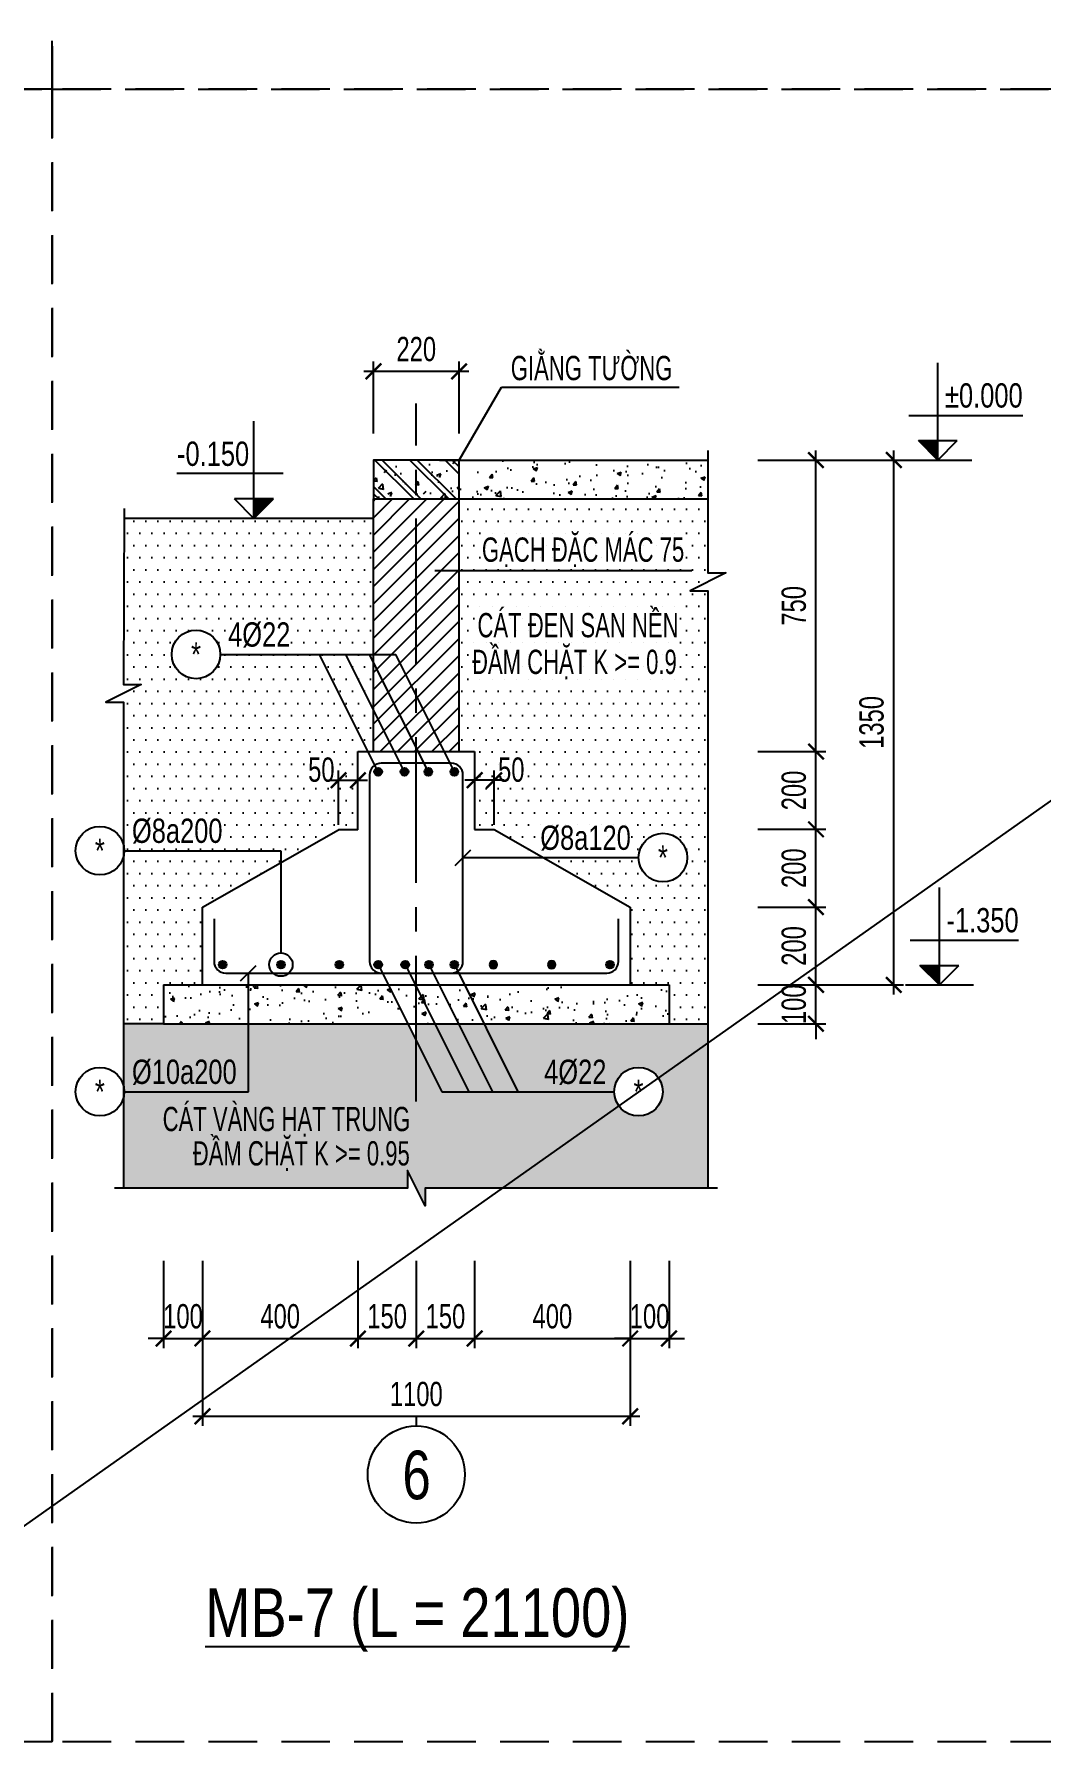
# Model space of a CAD drawing. Header units: millimetres. Extents: x 0 to 2110312, y -101172 to 3.
# Drawn here: x 1992976 to 1995565, y -35726 to -31333 of the extents above; entities that cross this region are included whole.
import ezdxf
from ezdxf.enums import TextEntityAlignment as Align

# ---------------------------------------------------------------- set-up
doc = ezdxf.new("R2010")
doc.units = ezdxf.units.MM
doc.header["$LTSCALE"] = 1000
doc.header["$MEASUREMENT"] = 0
doc.header["$PDMODE"] = 3
doc.linetypes.add('CENTER2', pattern=[1.125, 0.75, -0.125, 0.125, -0.125])
doc.linetypes.add('HIDDEN', pattern=[0.375, 0.25, -0.125])
doc.layers.get('0').update_dxf_attribs({"linetype": 'CONTINUOUS'})
doc.layers.get('Defpoints').update_dxf_attribs({"linetype": 'CONTINUOUS'})
for name, color, linetype in [('CDC.01.AXIS', 160, 'CENTER2'), ('CDC.02.DIM', 1, 'CONTINUOUS'), ('CDC.03.BORDER', 3, 'CONTINUOUS'), ('CDC.04.HIDDEN', 8, 'HIDDEN'), ('CDC.05.STEEL', 4, 'CONTINUOUS'), ('CDC.06.TEXT', 2, 'CONTINUOUS'), ('CDC.10.HATCH', 163, 'CONTINUOUS'), ('CDC.11.NOTE', 1, 'CONTINUOUS'), ('CDC.14.STEELNUM', 9, 'CONTINUOUS'), ('KCS_CHI', 1, 'CONTINUOUS'), ('KCS_STEEL', 4, 'CONTINUOUS')]:
    doc.layers.add(name, color=color, linetype=linetype)
doc.layers.add('KCS_Plotter', color=11, linetype='CONTINUOUS', plot=False)
doc.styles.add('KCS_BIGTEXT', font='arial.ttf', dxfattribs={"width": 0.75, "height": 125})
doc.styles.add('KCS_SMTEXT', font='arial.ttf', dxfattribs={"width": 0.7})
doc.dimstyles.new('KCS_DIM25', dxfattribs={"dimtxt": 62.5, "dimasz": 40, "dimexe": 25, "dimexo": 0, "dimgap": 25, "dimtad": 1, "dimdec": 0, "dimzin": 13, "dimdsep": 46, "dimtxsty": 'KCS_SMTEXT', "dimblk": 'ARCHTICK', "dimcen": 0, "dimdle": 25, "dimclrd": 1, "dimclre": 1, "dimclrt": 2, "dimadec": 0, "dimazin": 0, "dimtfac": 1, "dimtdec": 0, "dimtix": 1, "dimtmove": 2, "dimatfit": 3, "dimfxl": 1, "dimtolj": 1, "dimtzin": 13, "dimarcsym": 0})

# ---------------------------------------------------------------- blocks, each defined once
blk = doc.blocks.new('_ARCHTICK')
at = {"color": 0, "linetype": 'ByBlock', "const_width": 0.15}
blk.add_lwpolyline([(-0.5, -0.5), (0.5, 0.5)], dxfattribs=at)
blk = doc.blocks.new('*D174')
at = {"layer": 'CDC.02.DIM', "color": 1, "lineweight": -2, "transparency": 16777216}
for p, q in [((1993308.4, -34488.5), (1993308.4, -34713.5)), ((1993408.4, -34488.5), (1993408.4, -34713.5)), ((1993308.4, -34688.5), (1993268.4, -34688.5)), ((1993308.4, -34688.5), (1993408.4, -34688.5)), ((1993408.4, -34688.5), (1993448.4, -34688.5))]:
    blk.add_line(p, q, dxfattribs=at)
at = {"layer": 'Defpoints', "color": 0, "transparency": 16777216}
for p in [(1993308.4, -34488.5), (1993408.4, -34488.5), (1993408.4, -34688.5)]:
    blk.add_point(p, dxfattribs=at)
at = {"layer": 'CDC.02.DIM', "color": 1, "lineweight": -2, "transparency": 16777216, "xscale": 40, "yscale": 40, "zscale": 40}
blk.add_blockref('_ARCHTICK', (1993308.4, -34688.5), dxfattribs=at)
at = {"layer": 'CDC.02.DIM', "color": 1, "lineweight": -2, "transparency": 16777216, "xscale": 40, "yscale": 40, "zscale": 40, "rotation": 180}
blk.add_blockref('_ARCHTICK', (1993408.4, -34688.5), dxfattribs=at)
at = {"layer": 'CDC.02.DIM', "color": 2, "transparency": 16777216, "insert": (1993358.4, -34631.6), "char_height": 62.5, "attachment_point": 5, "style": 'KCS_SMTEXT'}
blk.add_mtext('\\A1;100', dxfattribs=at)
blk = doc.blocks.new('*D175')
at = {"layer": 'CDC.02.DIM', "color": 1, "lineweight": -2, "transparency": 16777216}
for p, q in [((1993408.4, -34488.5), (1993408.4, -34713.5)), ((1993808.3, -34488.5), (1993808.3, -34713.5)), ((1993383.4, -34688.5), (1993833.3, -34688.5))]:
    blk.add_line(p, q, dxfattribs=at)
at = {"layer": 'Defpoints', "color": 0, "transparency": 16777216}
for p in [(1993408.4, -34488.5), (1993808.3, -34488.5), (1993808.3, -34688.5)]:
    blk.add_point(p, dxfattribs=at)
at = {"layer": 'CDC.02.DIM', "color": 1, "lineweight": -2, "transparency": 16777216, "xscale": 40, "yscale": 40, "zscale": 40, "rotation": 180}
blk.add_blockref('_ARCHTICK', (1993408.4, -34688.5), dxfattribs=at)
at = {"layer": 'CDC.02.DIM', "color": 1, "lineweight": -2, "transparency": 16777216, "xscale": 40, "yscale": 40, "zscale": 40}
blk.add_blockref('_ARCHTICK', (1993808.3, -34688.5), dxfattribs=at)
at = {"layer": 'CDC.02.DIM', "color": 2, "transparency": 16777216, "insert": (1993608.4, -34631.6), "char_height": 62.5, "attachment_point": 5, "style": 'KCS_SMTEXT'}
blk.add_mtext('\\A1;400', dxfattribs=at)
blk = doc.blocks.new('*D176')
at = {"layer": 'CDC.02.DIM', "color": 1, "lineweight": -2, "transparency": 16777216}
for p, q in [((1993958.4, -34488.5), (1993958.4, -34713.5)), ((1994108.5, -34488.5), (1994108.5, -34713.5)), ((1993933.4, -34688.5), (1994133.5, -34688.5))]:
    blk.add_line(p, q, dxfattribs=at)
at = {"layer": 'Defpoints', "color": 0, "transparency": 16777216}
for p in [(1993958.4, -34488.5), (1994108.5, -34488.5), (1994108.5, -34688.5)]:
    blk.add_point(p, dxfattribs=at)
at = {"layer": 'CDC.02.DIM', "color": 1, "lineweight": -2, "transparency": 16777216, "xscale": 40, "yscale": 40, "zscale": 40, "rotation": 180}
blk.add_blockref('_ARCHTICK', (1993958.4, -34688.5), dxfattribs=at)
at = {"layer": 'CDC.02.DIM', "color": 1, "lineweight": -2, "transparency": 16777216, "xscale": 40, "yscale": 40, "zscale": 40}
blk.add_blockref('_ARCHTICK', (1994108.5, -34688.5), dxfattribs=at)
at = {"layer": 'CDC.02.DIM', "color": 2, "transparency": 16777216, "insert": (1994033.5, -34631.6), "char_height": 62.5, "attachment_point": 5, "style": 'KCS_SMTEXT'}
blk.add_mtext('\\A1;150', dxfattribs=at)
blk = doc.blocks.new('*D177')
at = {"layer": 'CDC.02.DIM', "color": 1, "lineweight": -2, "transparency": 16777216}
for p, q in [((1994108.5, -34488.5), (1994108.5, -34713.5)), ((1994508.4, -34488.5), (1994508.4, -34713.5)), ((1994083.5, -34688.5), (1994533.4, -34688.5))]:
    blk.add_line(p, q, dxfattribs=at)
at = {"layer": 'Defpoints', "color": 0, "transparency": 16777216}
for p in [(1994108.5, -34488.5), (1994508.4, -34488.5), (1994508.4, -34688.5)]:
    blk.add_point(p, dxfattribs=at)
at = {"layer": 'CDC.02.DIM', "color": 1, "lineweight": -2, "transparency": 16777216, "xscale": 40, "yscale": 40, "zscale": 40, "rotation": 180}
blk.add_blockref('_ARCHTICK', (1994108.5, -34688.5), dxfattribs=at)
at = {"layer": 'CDC.02.DIM', "color": 1, "lineweight": -2, "transparency": 16777216, "xscale": 40, "yscale": 40, "zscale": 40}
blk.add_blockref('_ARCHTICK', (1994508.4, -34688.5), dxfattribs=at)
at = {"layer": 'CDC.02.DIM', "color": 2, "transparency": 16777216, "insert": (1994308.5, -34631.6), "char_height": 62.5, "attachment_point": 5, "style": 'KCS_SMTEXT'}
blk.add_mtext('\\A1;400', dxfattribs=at)
blk = doc.blocks.new('*D178')
at = {"layer": 'CDC.02.DIM', "color": 1, "lineweight": -2, "transparency": 16777216}
for p, q in [((1994508.4, -34488.5), (1994508.4, -34713.5)), ((1994608.4, -34488.5), (1994608.4, -34713.5)), ((1994508.4, -34688.5), (1994468.4, -34688.5)), ((1994508.4, -34688.5), (1994608.4, -34688.5)), ((1994608.4, -34688.5), (1994648.4, -34688.5))]:
    blk.add_line(p, q, dxfattribs=at)
at = {"layer": 'Defpoints', "color": 0, "transparency": 16777216}
for p in [(1994508.4, -34488.5), (1994608.4, -34488.5), (1994608.4, -34688.5)]:
    blk.add_point(p, dxfattribs=at)
at = {"layer": 'CDC.02.DIM', "color": 1, "lineweight": -2, "transparency": 16777216, "xscale": 40, "yscale": 40, "zscale": 40}
blk.add_blockref('_ARCHTICK', (1994508.4, -34688.5), dxfattribs=at)
at = {"layer": 'CDC.02.DIM', "color": 1, "lineweight": -2, "transparency": 16777216, "xscale": 40, "yscale": 40, "zscale": 40, "rotation": 180}
blk.add_blockref('_ARCHTICK', (1994608.4, -34688.5), dxfattribs=at)
at = {"layer": 'CDC.02.DIM', "color": 2, "transparency": 16777216, "insert": (1994558.4, -34631.6), "char_height": 62.5, "attachment_point": 5, "style": 'KCS_SMTEXT'}
blk.add_mtext('\\A1;100', dxfattribs=at)
blk = doc.blocks.new('*D179')
at = {"layer": 'CDC.02.DIM', "color": 1, "lineweight": -2, "transparency": 16777216}
for p, q in [((1993408.4, -34488.5), (1993408.4, -34913.5)), ((1994508.4, -34488.5), (1994508.4, -34913.5)), ((1993383.4, -34888.5), (1994533.4, -34888.5))]:
    blk.add_line(p, q, dxfattribs=at)
at = {"layer": 'Defpoints', "color": 0, "transparency": 16777216}
for p in [(1993408.4, -34488.5), (1994508.4, -34488.5), (1994508.4, -34888.5)]:
    blk.add_point(p, dxfattribs=at)
at = {"layer": 'CDC.02.DIM', "color": 1, "lineweight": -2, "transparency": 16777216, "xscale": 40, "yscale": 40, "zscale": 40, "rotation": 180}
blk.add_blockref('_ARCHTICK', (1993408.4, -34888.5), dxfattribs=at)
at = {"layer": 'CDC.02.DIM', "color": 1, "lineweight": -2, "transparency": 16777216, "xscale": 40, "yscale": 40, "zscale": 40}
blk.add_blockref('_ARCHTICK', (1994508.4, -34888.5), dxfattribs=at)
at = {"layer": 'CDC.02.DIM', "color": 2, "transparency": 16777216, "insert": (1993958.4, -34831.6), "char_height": 62.5, "attachment_point": 5, "style": 'KCS_SMTEXT'}
blk.add_mtext('\\A1;1100', dxfattribs=at)
blk = doc.blocks.new('*D180')
at = {"layer": 'CDC.02.DIM', "color": 1, "lineweight": -2, "transparency": 16777216}
for p, q in [((1994986.4, -33778.5), (1994986.4, -33738.5)), ((1994836.4, -33778.5), (1995011.4, -33778.5)), ((1994986.4, -33878.5), (1994986.4, -33778.5)), ((1994836.4, -33878.5), (1995011.4, -33878.5)), ((1994986.4, -33878.5), (1994986.4, -33918.5))]:
    blk.add_line(p, q, dxfattribs=at)
at = {"layer": 'Defpoints', "color": 0, "transparency": 16777216}
for p in [(1994836.4, -33778.5), (1994986.4, -33778.5), (1994836.4, -33878.5)]:
    blk.add_point(p, dxfattribs=at)
at = {"layer": 'CDC.02.DIM', "color": 1, "lineweight": -2, "transparency": 16777216, "xscale": 40, "yscale": 40, "zscale": 40}
for p, rotation in [((1994986.4, -33778.5), 270), ((1994986.4, -33878.5), 90)]:
    blk.add_blockref('_ARCHTICK', p, dxfattribs=dict(at, rotation=rotation))
at = {"layer": 'CDC.02.DIM', "color": 2, "transparency": 16777216, "insert": (1994929.5, -33828.5), "char_height": 62.5, "attachment_point": 5, "rotation": 90, "style": 'KCS_SMTEXT'}
blk.add_mtext('\\A1;100', dxfattribs=at)
blk = doc.blocks.new('*D181')
at = {"layer": 'CDC.02.DIM', "color": 1, "lineweight": -2, "transparency": 16777216}
for p, q in [((1994986.4, -33803.5), (1994986.4, -33553.5)), ((1994836.4, -33578.5), (1995011.4, -33578.5)), ((1994836.4, -33778.5), (1995011.4, -33778.5))]:
    blk.add_line(p, q, dxfattribs=at)
at = {"layer": 'Defpoints', "color": 0, "transparency": 16777216}
for p in [(1994836.4, -33578.5), (1994986.4, -33578.5), (1994836.4, -33778.5)]:
    blk.add_point(p, dxfattribs=at)
at = {"layer": 'CDC.02.DIM', "color": 1, "lineweight": -2, "transparency": 16777216, "xscale": 40, "yscale": 40, "zscale": 40}
for p, rotation in [((1994986.4, -33578.5), 90), ((1994986.4, -33778.5), 270)]:
    blk.add_blockref('_ARCHTICK', p, dxfattribs=dict(at, rotation=rotation))
at = {"layer": 'CDC.02.DIM', "color": 2, "transparency": 16777216, "insert": (1994929.5, -33678.5), "char_height": 62.5, "attachment_point": 5, "rotation": 90, "style": 'KCS_SMTEXT'}
blk.add_mtext('\\A1;200', dxfattribs=at)
blk = doc.blocks.new('*D182')
at = {"layer": 'CDC.02.DIM', "color": 1, "lineweight": -2, "transparency": 16777216}
for p, q in [((1994836.4, -33378.5), (1995011.4, -33378.5)), ((1994986.4, -33603.5), (1994986.4, -33353.5)), ((1994836.4, -33578.5), (1995011.4, -33578.5))]:
    blk.add_line(p, q, dxfattribs=at)
at = {"layer": 'Defpoints', "color": 0, "transparency": 16777216}
for p in [(1994836.4, -33378.5), (1994986.4, -33378.5), (1994836.4, -33578.5)]:
    blk.add_point(p, dxfattribs=at)
at = {"layer": 'CDC.02.DIM', "color": 1, "lineweight": -2, "transparency": 16777216, "xscale": 40, "yscale": 40, "zscale": 40}
for p, rotation in [((1994986.4, -33378.5), 90), ((1994986.4, -33578.5), 270)]:
    blk.add_blockref('_ARCHTICK', p, dxfattribs=dict(at, rotation=rotation))
at = {"layer": 'CDC.02.DIM', "color": 2, "transparency": 16777216, "insert": (1994929.5, -33478.5), "char_height": 62.5, "attachment_point": 5, "rotation": 90, "style": 'KCS_SMTEXT'}
blk.add_mtext('\\A1;200', dxfattribs=at)
blk = doc.blocks.new('*D183')
at = {"layer": 'CDC.02.DIM', "color": 1, "lineweight": -2, "transparency": 16777216}
for p, q in [((1994986.4, -33403.5), (1994986.4, -33153.5)), ((1994836.4, -33178.5), (1995011.4, -33178.5)), ((1994836.4, -33378.5), (1995011.4, -33378.5))]:
    blk.add_line(p, q, dxfattribs=at)
at = {"layer": 'Defpoints', "color": 0, "transparency": 16777216}
for p in [(1994836.4, -33178.5), (1994986.4, -33178.5), (1994836.4, -33378.5)]:
    blk.add_point(p, dxfattribs=at)
at = {"layer": 'CDC.02.DIM', "color": 1, "lineweight": -2, "transparency": 16777216, "xscale": 40, "yscale": 40, "zscale": 40}
for p, rotation in [((1994986.4, -33178.5), 90), ((1994986.4, -33378.5), 270)]:
    blk.add_blockref('_ARCHTICK', p, dxfattribs=dict(at, rotation=rotation))
at = {"layer": 'CDC.02.DIM', "color": 2, "transparency": 16777216, "insert": (1994929.5, -33278.5), "char_height": 62.5, "attachment_point": 5, "rotation": 90, "style": 'KCS_SMTEXT'}
blk.add_mtext('\\A1;200', dxfattribs=at)
blk = doc.blocks.new('*D184')
at = {"layer": 'CDC.02.DIM', "color": 1, "lineweight": -2, "transparency": 16777216}
for p, q in [((1995186.4, -33803.5), (1995186.4, -32403.5)), ((1994836.4, -32428.5), (1995211.4, -32428.5)), ((1994836.4, -33778.5), (1995211.4, -33778.5))]:
    blk.add_line(p, q, dxfattribs=at)
at = {"layer": 'Defpoints', "color": 0, "transparency": 16777216}
for p in [(1994836.4, -32428.5), (1995186.4, -32428.5), (1994836.4, -33778.5)]:
    blk.add_point(p, dxfattribs=at)
at = {"layer": 'CDC.02.DIM', "color": 1, "lineweight": -2, "transparency": 16777216, "xscale": 40, "yscale": 40, "zscale": 40}
for p, rotation in [((1995186.4, -32428.5), 90), ((1995186.4, -33778.5), 270)]:
    blk.add_blockref('_ARCHTICK', p, dxfattribs=dict(at, rotation=rotation))
at = {"layer": 'CDC.02.DIM', "color": 2, "transparency": 16777216, "insert": (1995129.5, -33103.5), "char_height": 62.5, "attachment_point": 5, "rotation": 90, "style": 'KCS_SMTEXT'}
blk.add_mtext('\\A1;1350', dxfattribs=at)
blk = doc.blocks.new('COS_CD')
at = {"layer": 'CDC.10.HATCH'}
blk.add_hatch(color=256, dxfattribs=at).paths.add_polyline_path([(37.5, 50), (87.5, 0), (87.5, 50)])
at = {"layer": 'CDC.02.DIM'}
for p, q in [((37.5, 50), (137.5, 50)), ((87.5, 0), (37.5, 50)), ((87.5, 0), (87.5, 50)), ((87.5, 0), (137.5, 50)), ((0, 0), (175, 0))]:
    blk.add_line(p, q, dxfattribs=at)
blk = doc.blocks.new('KCS_SNODE')
at = {"layer": 'CDC.05.STEEL'}
blk.add_hatch(color=6, dxfattribs=at).paths.add_polyline_path([(10, 0, 1), (-10, 0, 1)])
at = {"layer": 'CDC.05.STEEL', "color": 6}
blk.add_circle((0, 0), 10, dxfattribs=at)
blk = doc.blocks.new('*D185')
at = {"layer": 'CDC.02.DIM', "color": 1, "lineweight": -2, "transparency": 16777216}
for p, q in [((1993733.3, -33252.2), (1993833.3, -33252.2)), ((1993758.3, -33367.2), (1993758.3, -33227.2)), ((1993808.3, -33367.2), (1993808.3, -33227.2))]:
    blk.add_line(p, q, dxfattribs=at)
at = {"layer": 'Defpoints', "color": 0, "transparency": 16777216}
for p in [(1993808.3, -33252.2), (1993758.3, -33367.2), (1993808.3, -33367.2)]:
    blk.add_point(p, dxfattribs=at)
at = {"layer": 'CDC.02.DIM', "color": 1, "lineweight": -2, "transparency": 16777216, "xscale": 40, "yscale": 40, "zscale": 40, "rotation": 180}
blk.add_blockref('_ARCHTICK', (1993758.3, -33252.2), dxfattribs=at)
at = {"layer": 'CDC.02.DIM', "color": 1, "lineweight": -2, "transparency": 16777216, "xscale": 40, "yscale": 40, "zscale": 40}
blk.add_blockref('_ARCHTICK', (1993808.3, -33252.2), dxfattribs=at)
at = {"layer": 'CDC.02.DIM', "color": 2, "transparency": 16777216, "insert": (1993714.2, -33225.3), "char_height": 62.5, "attachment_point": 5, "style": 'KCS_SMTEXT'}
blk.add_mtext('\\A1;50', dxfattribs=at)
blk = doc.blocks.new('*D186')
at = {"layer": 'CDC.02.DIM', "color": 1, "lineweight": -2, "transparency": 16777216}
for p, q in [((1994986.4, -33203.5), (1994986.4, -32403.5)), ((1994836.4, -32428.5), (1995011.4, -32428.5)), ((1994836.4, -33178.5), (1995011.4, -33178.5))]:
    blk.add_line(p, q, dxfattribs=at)
at = {"layer": 'Defpoints', "color": 0, "transparency": 16777216}
for p in [(1994836.4, -32428.5), (1994986.4, -32428.5), (1994836.4, -33178.5)]:
    blk.add_point(p, dxfattribs=at)
at = {"layer": 'CDC.02.DIM', "color": 1, "lineweight": -2, "transparency": 16777216, "xscale": 40, "yscale": 40, "zscale": 40}
for p, rotation in [((1994986.4, -32428.5), 90), ((1994986.4, -33178.5), 270)]:
    blk.add_blockref('_ARCHTICK', p, dxfattribs=dict(at, rotation=rotation))
at = {"layer": 'CDC.02.DIM', "color": 2, "transparency": 16777216, "insert": (1994929.5, -32803.5), "char_height": 62.5, "attachment_point": 5, "rotation": 90, "style": 'KCS_SMTEXT'}
blk.add_mtext('\\A1;750', dxfattribs=at)
blk = doc.blocks.new('*D187')
at = {"layer": 'CDC.02.DIM', "color": 1, "lineweight": -2, "transparency": 16777216}
for p, q in [((1993823.4, -32200.2), (1994093.4, -32200.2)), ((1993848.4, -32359.8), (1993848.4, -32175.2)), ((1994068.4, -32359.8), (1994068.4, -32175.2))]:
    blk.add_line(p, q, dxfattribs=at)
at = {"layer": 'Defpoints', "color": 0, "transparency": 16777216}
for p in [(1994068.4, -32200.2), (1993848.4, -32359.8), (1994068.4, -32359.8)]:
    blk.add_point(p, dxfattribs=at)
at = {"layer": 'CDC.02.DIM', "color": 1, "lineweight": -2, "transparency": 16777216, "xscale": 40, "yscale": 40, "zscale": 40, "rotation": 180}
blk.add_blockref('_ARCHTICK', (1993848.4, -32200.2), dxfattribs=at)
at = {"layer": 'CDC.02.DIM', "color": 1, "lineweight": -2, "transparency": 16777216, "xscale": 40, "yscale": 40, "zscale": 40}
blk.add_blockref('_ARCHTICK', (1994068.4, -32200.2), dxfattribs=at)
at = {"layer": 'CDC.02.DIM', "color": 2, "transparency": 16777216, "insert": (1993958.4, -32143.3), "char_height": 62.5, "attachment_point": 5, "style": 'KCS_SMTEXT'}
blk.add_mtext('\\A1;220', dxfattribs=at)
blk = doc.blocks.new('*D188')
at = {"layer": 'CDC.02.DIM', "color": 1, "lineweight": -2, "transparency": 16777216}
for p, q in [((1993808.3, -34488.5), (1993808.3, -34713.5)), ((1993958.4, -34488.5), (1993958.4, -34713.5)), ((1993783.3, -34688.5), (1993983.4, -34688.5))]:
    blk.add_line(p, q, dxfattribs=at)
at = {"layer": 'Defpoints', "color": 0, "transparency": 16777216}
for p in [(1993808.3, -34488.5), (1993958.4, -34488.5), (1993958.4, -34688.5)]:
    blk.add_point(p, dxfattribs=at)
at = {"layer": 'CDC.02.DIM', "color": 1, "lineweight": -2, "transparency": 16777216, "xscale": 40, "yscale": 40, "zscale": 40, "rotation": 180}
blk.add_blockref('_ARCHTICK', (1993808.3, -34688.5), dxfattribs=at)
at = {"layer": 'CDC.02.DIM', "color": 1, "lineweight": -2, "transparency": 16777216, "xscale": 40, "yscale": 40, "zscale": 40}
blk.add_blockref('_ARCHTICK', (1993958.4, -34688.5), dxfattribs=at)
at = {"layer": 'CDC.02.DIM', "color": 2, "transparency": 16777216, "insert": (1993883.4, -34631.6), "char_height": 62.5, "attachment_point": 5, "style": 'KCS_SMTEXT'}
blk.add_mtext('\\A1;150', dxfattribs=at)
blk = doc.blocks.new('*D189')
at = {"layer": 'CDC.02.DIM', "color": 1, "lineweight": -2, "transparency": 16777216}
for p, q in [((1994183.6, -33252.2), (1994083.6, -33252.2)), ((1994108.6, -33367.2), (1994108.6, -33227.2)), ((1994158.6, -33367.2), (1994158.6, -33227.2))]:
    blk.add_line(p, q, dxfattribs=at)
at = {"layer": 'Defpoints', "color": 0, "transparency": 16777216}
for p in [(1994108.6, -33252.2), (1994108.6, -33367.2), (1994158.6, -33367.2)]:
    blk.add_point(p, dxfattribs=at)
at = {"layer": 'CDC.02.DIM', "color": 1, "lineweight": -2, "transparency": 16777216, "xscale": 40, "yscale": 40, "zscale": 40, "rotation": 180}
blk.add_blockref('_ARCHTICK', (1994108.6, -33252.2), dxfattribs=at)
at = {"layer": 'CDC.02.DIM', "color": 1, "lineweight": -2, "transparency": 16777216, "xscale": 40, "yscale": 40, "zscale": 40}
blk.add_blockref('_ARCHTICK', (1994158.6, -33252.2), dxfattribs=at)
at = {"layer": 'CDC.02.DIM', "color": 2, "transparency": 16777216, "insert": (1994202.7, -33225.3), "char_height": 62.5, "attachment_point": 5, "style": 'KCS_SMTEXT'}
blk.add_mtext('\\A1;50', dxfattribs=at)

msp = doc.modelspace()

# ---------------------------------------------------------------- hatches: boundary and pattern name
at = {"layer": 'CDC.10.HATCH'}
h = msp.add_hatch(dxfattribs=at)
h.set_pattern_fill('CHAU-02', color=256, scale=15, style=0, pattern_type=2)
h.set_pattern_definition([(50, (-16402.84, -21565.91), (107.5890274, -9.4128202), [11.25, -123.75]), (355, (-16402.84, -21565.91), (-20.8127, 112.82882), [9, -99]), (100.4514, (-16393.87, -21566.69), (86.776407, 103.4159313), [9.5610285, -105.171317]), (46.1842, (-16402.84, -21535.91), (160.086157, -24.827852), [16.875, -185.625]), (96.6356, (-16389.5, -21537.98), (140.199406, 146.117681), [14.341543, -157.75695]), (351.1842, (-16402.84, -21535.91), (140.199292, 146.11779), [13.5, -148.5]), (21, (-16387.84, -21543.41), (89.536058, -60.3928336), [11.25, -123.75]), (226, (-16387.84, -21543.41), (100.7823184, -54.8309714), [9, -99]), (71.4514, (-16380.38, -21548.44), (126.0333943, 48.3795745), [9.5610285, -105.171317]), (67.5, (-16402.838, -21565.91), (-23.3874275, 44.1561693), [0, -97.8, 0, -100.5, 0, -99.375]), (4.5, (-16402.84, -21565.91), (42.5026386, 57.0154783), [0, -57.3, 0, -95.55, 0, -37.875]), (327.5, (-16436.288, -21565.91), (80.0733654, -3.3832308), [0, -37.5, 0, -117, 0, -155.25]), (317.5, (-16451.29, -21565.91), (87.4779254, 15.0157473), [0, -48.75, 0, -77.7, 0, -110.25]), (315, (-16402.84, -21565.91), (45.0780573, 45.0780573), []), (315, (-16402.84, -21547.534), (45.0780573, 45.0780573), [])])
h.paths.add_polyline_path([(1994068.4, -32528.5), (1994068.4, -32428.5), (1994018.4, -32428.5), (1993848.4, -32428.5), (1993848.4, -32528.5)])
h = msp.add_hatch(dxfattribs=at)
h.set_pattern_fill('AR-CONC', color=256, scale=15, style=0)
h.set_pattern_definition([(50, (1796263.7, 34903.97), (107.589027, -9.41282), [11.25, -123.75]), (355, (1796263.7, 34903.97), (-20.8127, 112.82882), [9, -99]), (100.4514, (1796272.66, 34903.18), (86.776407, 103.41593), [9.56103, -105.171317]), (46.1842, (1796263.7, 34933.97), (160.08616, -24.82785), [16.875, -185.625]), (96.6356, (1796277.04, 34931.9), (140.19941, 146.11768), [14.34154, -157.75695]), (351.1842, (1796263.7, 34933.97), (140.19929, 146.11779), [13.5, -148.5]), (21, (1796278.7, 34926.47), (89.536058, -60.392834), [11.25, -123.75]), (326, (1796278.7, 34926.47), (36.4973, 108.772507), [9, -99]), (71.4514, (1796286.16, 34921.43), (126.033394, 48.379575), [9.56103, -105.171317]), (37.5, (1796263.696, 34903.966), (1.823978, 49.934078), [0, -97.8, 0, -100.5, 0, -99.375]), (7.5, (1796263.696, 34903.966), (39.46043, 59.161757), [0, -57.3, 0, -95.55, 0, -37.875]), (327.5, (1796230.246, 34903.966), (80.0733654, -3.383231), [0, -37.5, 0, -117, 0, -155.25]), (317.5, (1796215.246, 34903.966), (87.477925, 15.015747), [0, -48.75, 0, -77.7, 0, -110.25])])
h.paths.add_polyline_path([(1994068.4, -32428.5), (1994068.4, -32528.5), (1994708.4, -32528.5), (1994708.4, -32428.5)])
h = msp.add_hatch(dxfattribs=at)
h.set_pattern_fill('DOTS', color=256, scale=500, style=0)
h.set_pattern_definition([(0, (-1596.618, -1617), (15.625, 31.25), [0, -31.25])])
h.paths.add_polyline_path([(1993709.4, -32928.5), (1993454.4, -32928.5, -1), (1993329.4, -32928.5, -1), (1993454.4, -32928.5), (1993848.4, -32928.5), (1993848.4, -32578.5), (1993206.8, -32578.5), (1993205.6, -33006.1), (1993251.2, -33006.1), (1993159.9, -33051.7), (1993205.6, -33051.7), (1993205.6, -33419.5, -0.056006), (1993207.1, -33433.4), (1993610.4, -33433.4), (1993610.4, -33463.9), (1993758.3, -33380.1), (1993808.3, -33380.1), (1993808.3, -33178.5), (1993834.4, -33178.5)])
h.paths.add_polyline_path([(1993610.4, -33463.9), (1993610.4, -33433.4), (1993207.1, -33433.4, -0.056006), (1993205.6, -33447.3), (1993205.6, -33878.5), (1993308.4, -33878.5), (1993308.4, -33778.5), (1993408.4, -33778.5), (1993408.4, -33578.5)])
h.paths.add_polyline_path([(1993777.2, -32928.5), (1993709.4, -32928.5), (1993834.4, -33178.5), (1993848.4, -33178.5), (1993848.4, -33070.9)], flags=16)
h.paths.add_polyline_path([(1993848.4, -32948.5), (1993838.4, -32928.5), (1993777.2, -32928.5), (1993848.4, -33070.9)], flags=16)
h.paths.add_polyline_path([(1994708.4, -32764.6), (1994662.8, -32764.6), (1994754.1, -32718.9), (1994708.4, -32718.9), (1994708.4, -32528.5), (1994068.4, -32528.5), (1994068.4, -33178.5), (1994108.5, -33178.5), (1994108.5, -33379.1), (1994158.5, -33379.1), (1994285.2, -33451.3), (1994530.2, -33451.3, -1), (1994655.2, -33451.3, -1), (1994530.2, -33451.3), (1994285.2, -33451.3), (1994508.4, -33578.5), (1994508.4, -33778.5), (1994608.4, -33778.5), (1994608.4, -33878.5), (1994708.4, -33878.5)])
h.paths.add_polyline_path([(1993667.3, -33177.7), (1993761, -33177.7), (1993761, -33272.8), (1993667.3, -33272.8)], flags=24)
h.paths.add_polyline_path([(1993457.6, -32927.8), (1993651.5, -32927.8), (1993651.5, -32826.8), (1993457.6, -32826.8)], flags=24)
h.paths.add_polyline_path([(1993210.3, -33432.7), (1993477, -33432.7), (1993477, -33331.8), (1993210.3, -33331.8)], flags=24)
h.paths.add_polyline_path([(1994155.9, -33177.7), (1994249.6, -33177.7), (1994249.6, -33272.8), (1994155.9, -33272.8)], flags=24)
h.paths.add_polyline_path([(1994072.5, -32727), (1994670.5, -32727), (1994670.5, -32588.9), (1994072.5, -32588.9)], flags=24)
h.paths.add_polyline_path([(1994078.6, -33015.7), (1994651.4, -33015.7), (1994651.4, -32877.6), (1994078.6, -32877.6)], flags=24)
h.paths.add_polyline_path([(1994096, -32905.4), (1994652.8, -32905.4), (1994652.8, -32786.4), (1994096, -32786.4)], flags=24)
h.paths.add_polyline_path([(1994260.3, -33450.7), (1994527, -33450.7), (1994527, -33349.7), (1994260.3, -33349.7)], flags=25)
h = msp.add_hatch(dxfattribs=at)
h.set_pattern_fill('ANSI31', color=256, scale=250, style=0)
h.set_pattern_definition([(45, (-8635.578, -25817.252), (-22.0970869, 22.0970869), [])])
h.paths.add_polyline_path([(1993958.4, -33178.5), (1994068.4, -33178.5), (1994068.4, -32528.5), (1993958.4, -32528.5)])
h.paths.add_polyline_path([(1993848.4, -33178.5), (1993958.4, -33178.5), (1993958.4, -32528.5), (1993848.4, -32528.5)])
h = msp.add_hatch(dxfattribs=at)
h.set_pattern_fill('AR-CONC', color=256, scale=15, style=0)
h.set_pattern_definition([(50, (-9536.206, -25606.98), (107.5890274, -9.4128202), [11.25, -123.75]), (355, (-9536.21, -25606.98), (-20.8127, 112.82882), [9, -99]), (100.4514, (-9527.24, -25607.76), (86.776407, 103.4159313), [9.5610285, -105.171317]), (46.1842, (-9536.2, -25576.98), (160.086157, -24.827852), [16.875, -185.625]), (96.6356, (-9522.87, -25579.05), (140.199406, 146.117681), [14.341543, -157.75695]), (351.1842, (-9536.2, -25576.98), (140.199292, 146.11779), [13.5, -148.5]), (21, (-9521.206, -25584.48), (89.536058, -60.3928336), [11.25, -123.75]), (326, (-9521.21, -25584.48), (36.4973, 108.772507), [9, -99]), (71.4514, (-9513.74, -25589.51), (126.0333943, 48.3795745), [9.5610285, -105.171317]), (37.5, (-9536.206, -25606.98), (1.8239783, 49.9340781), [0, -97.8, 0, -100.5, 0, -99.375]), (7.5, (-9536.206, -25606.98), (39.4604306, 59.1617568), [0, -57.3, 0, -95.55, 0, -37.875]), (327.5, (-9569.656, -25606.98), (80.0733654, -3.3832308), [0, -37.5, 0, -117, 0, -155.25]), (317.5, (-9584.656, -25606.98), (87.4779254, 15.0157473), [0, -48.75, 0, -77.7, 0, -110.25])])
h.paths.add_polyline_path([(1993557.5, -33778.5), (1993308.4, -33778.5), (1993308.4, -33878.5), (1993557.5, -33878.5)])
h.paths.add_polyline_path([(1993886.4, -33778.5), (1993557.5, -33778.5), (1993557.5, -33878.5), (1993936.4, -33878.5)])
h.paths.add_polyline_path([(1993958.4, -33783.5), (1993955.9, -33778.5), (1993886.4, -33778.5), (1993936.4, -33878.5), (1993958.4, -33878.5)])
h.paths.add_polyline_path([(1993958.4, -33783.5), (1993958.4, -33878.5), (1994005.9, -33878.5)], flags=17)
h.paths.add_polyline_path([(1994016.9, -33778.5), (1993958.4, -33778.5), (1993958.4, -33783.5), (1994005.9, -33878.5), (1994066.9, -33878.5)])
h.paths.add_polyline_path([(1994082.4, -33778.5), (1994016.9, -33778.5), (1994066.9, -33878.5), (1994132.4, -33878.5)])
h.paths.add_polyline_path([(1994608.4, -33778.5), (1994082.4, -33778.5), (1994132.4, -33878.5), (1994608.4, -33878.5)])
h = msp.add_hatch(dxfattribs=at)
h.set_pattern_fill('AR-SAND', color=256, scale=15, style=0)
h.set_pattern_definition([(37.5, (-1596.618, -1617), (-0.94490037, 28.90235654), [0, -22.8, 0, -25.5, 0, -24.375]), (7.5, (-1596.618, -1617), (26.5466506, 42.332191), [0, -12.3, 0, -20.55, 0, -7.875]), (327.5, (-1615.068, -1617), (46.71212793, 0.0848858), [0, -7.5, 0, -27, 0, -35.25]), (317.5, (-1615.068, -1617), (45.0918991, 13.1651335), [0, -3.75, 0, -17.7, 0, -20.25])])
h.paths.add_polyline_path([(1993526.6, -33878.5), (1993308.4, -33878.5), (1993205.6, -33878.5), (1993205.6, -34039.6, -0.056006), (1993207.1, -34053.5), (1993526.6, -34053.5)], flags=17)
h.paths.add_polyline_path([(1993936.4, -33878.5), (1993526.6, -33878.5), (1993526.6, -34053.5), (1993207.1, -34053.5, -0.056006), (1993205.6, -34067.3), (1993205.6, -34301.9), (1993935.6, -34301.9), (1993935.6, -34256.3), (1993981.3, -34347.5), (1993981.3, -34301.9), (1994708.4, -34301.9), (1994708.4, -33878.5), (1994608.4, -33878.5), (1994132.4, -33878.5), (1994219.9, -34053.5), (1994467.4, -34053.5, -1), (1994592.4, -34053.5, -1), (1994467.4, -34053.5), (1994023.9, -34053.5)])
h.paths.add_polyline_path([(1994005.9, -33878.5), (1993958.4, -33878.5), (1993958.4, -33922.5), (1994023.9, -34053.5), (1994093.4, -34053.5)], flags=17)
h.paths.add_polyline_path([(1994066.9, -33878.5), (1994005.9, -33878.5), (1994093.4, -34053.5), (1994154.4, -34053.5)], flags=17)
h.paths.add_polyline_path([(1994132.4, -33878.5), (1994066.9, -33878.5), (1994154.4, -34053.5), (1994219.9, -34053.5)], flags=17)
h.paths.add_polyline_path([(1993210.3, -34052.8), (1993513.4, -34052.8), (1993513.4, -33951.8), (1993210.3, -33951.8)], flags=24)
h.paths.add_polyline_path([(1993360.3, -34280.1), (1993964.7, -34280.1), (1993964.7, -34142), (1993360.3, -34142)], flags=24)
h.paths.add_polyline_path([(1993282.9, -34191.9), (1993965.9, -34191.9), (1993965.9, -34053.7), (1993282.9, -34053.7)], flags=24)
h.paths.add_polyline_path([(1994270.4, -34052.8), (1994464.3, -34052.8), (1994464.3, -33951.8), (1994270.4, -33951.8)], flags=24)

# ---------------------------------------------------------------- linework, layer by layer
at = {"layer": 'CDC.01.AXIS', "ltscale": 0.5}
msp.add_line((1993958.4, -34078.6), (1993958.4, -32283.2), dxfattribs=at)
at = {"layer": 'CDC.03.BORDER'}
for p, q in [((1994018.4, -32428.5), (1994708.4, -32428.5)), ((1994068.4, -33178.5), (1994068.4, -32428.5)), ((1993848.4, -33178.5), (1993848.4, -32528.5)), ((1994018.4, -32528.5), (1994708.4, -32528.5)), ((1993848.4, -32578.5), (1993207.1, -32578.5)), ((1993808.3, -33380.1), (1993808.3, -33178.5)), ((1993808.3, -33178.5), (1994108.5, -33178.5)), ((1993848.4, -33178.5), (1994068.4, -33178.5)), ((1994108.5, -33178.5), (1994108.5, -33379.1)), ((1993408.4, -33578.5), (1993758.3, -33380.1)), ((1993808.3, -33380.1), (1993758.3, -33380.1)), ((1994108.5, -33379.1), (1994158.5, -33379.1)), ((1994158.5, -33379.1), (1994508.4, -33578.5)), ((1993408.4, -33778.5), (1993408.4, -33578.5)), ((1994508.4, -33578.5), (1994508.4, -33778.5)), ((1993308.4, -33778.5), (1994608.4, -33778.5)), ((1993308.4, -33778.5), (1993308.4, -33878.5)), ((1994608.4, -33778.5), (1994608.4, -33878.5)), ((1993308.4, -33878.5), (1993205.8, -33878.5)), ((1993308.4, -33878.5), (1994608.4, -33878.5)), ((1994608.4, -33878.5), (1994708.4, -33878.5))]:
    msp.add_line(p, q, dxfattribs=at)
at = {"layer": 'CDC.03.BORDER', "ltscale": 0.01}
msp.add_lwpolyline([(1993848.4, -32528.5), (1994068.4, -32528.5), (1994068.4, -32428.5), (1993848.4, -32428.5)], close=True, dxfattribs=at)
at = {"layer": 'CDC.04.HIDDEN', "ltscale": 0.5}
for points in [[(1990433.2, -27426.4), (1993022.3, -27426.4), (1993022.3, -31474.7), (1990433.2, -31474.7)], [(1993022.3, -27426.4), (1995611.4, -27426.4), (1995611.4, -31474.7), (1993022.3, -31474.7)], [(1990433.2, -31474.7), (1993022.3, -31474.7), (1993022.3, -35726.1), (1990433.2, -35726.1)], [(1993022.3, -31474.7), (1995611.4, -31474.7), (1995611.4, -35726.1), (1993022.3, -35726.1)]]:
    msp.add_lwpolyline(points, close=True, dxfattribs=at)
at = {"layer": 'CDC.05.STEEL'}
msp.add_lwpolyline([(1993868.4, -33748.5), (1994048.4, -33748.5, 0.414214), (1994078.4, -33718.5), (1994078.4, -33238.5, 0.414214), (1994048.4, -33208.5), (1993868.4, -33208.5, 0.414214), (1993838.4, -33238.5), (1993838.4, -33718.5, 0.414214)], format="xyb", close=True, dxfattribs=at)
msp.add_lwpolyline([(1993438.4, -33608.5), (1993438.4, -33718.5, 0.414214), (1993468.4, -33748.5), (1994448.4, -33748.5, 0.414214), (1994478.4, -33718.5), (1994478.4, -33608.5)], format="xyb", dxfattribs=at)
at = {"layer": 'CDC.11.NOTE'}
for p, q in [((1995299.9, -32428.5), (1995299.9, -32178.5)), ((1994068.4, -32428.5), (1994177.6, -32241.4)), ((1994177.6, -32241.4), (1994634.9, -32241.4)), ((1993541, -32578.5), (1993541, -32328.5)), ((1995224.9, -32313.5), (1995518, -32313.5)), ((1993616, -32463.5), (1993342.9, -32463.5)), ((1994005.8, -32712.3), (1994667.4, -32712.3)), ((1993454.4, -32928.5), (1993905.4, -32928.5)), ((1993860.4, -33230.5), (1993709.4, -32928.5)), ((1993928.2, -33230.5), (1993777.2, -32928.5)), ((1993989.4, -33230.5), (1993838.4, -32928.5)), ((1994056.4, -33230.5), (1993905.4, -32928.5)), ((1993958.4, -33406.5), (1993958.4, -33153.5)), ((1993207.1, -33433.4), (1993610.4, -33433.4)), ((1993610.4, -33433.4), (1993610.4, -33696.5)), ((1994078.4, -33451.3), (1994530.2, -33451.3)), ((1995303.9, -33778.5), (1995303.9, -33528.5)), ((1995228.9, -33663.5), (1995507.6, -33663.5)), ((1993860.4, -33726.5), (1994023.9, -34053.5)), ((1993929.9, -33726.5), (1994093.4, -34053.5)), ((1993990.9, -33726.5), (1994154.4, -34053.5)), ((1994056.4, -33726.5), (1994219.9, -34053.5)), ((1993526.6, -34053.5), (1993526.6, -33748.5)), ((1993207.1, -34053.5), (1993526.6, -34053.5)), ((1994023.9, -34053.5), (1994467.4, -34053.5))]:
    msp.add_line(p, q, dxfattribs=at)
at = {"layer": 'CDC.11.NOTE', "color": 3}
for p, q in [((1994058.4, -33471.3), (1994098.4, -33431.3)), ((1993506.6, -33768.5), (1993546.6, -33728.5))]:
    msp.add_line(p, q, dxfattribs=at)
at = {"layer": 'CDC.11.NOTE'}
msp.add_circle((1993610.4, -33726.5), 30, dxfattribs=at)
at = {"layer": 'CDC.14.STEELNUM'}
for centre in [(1993391.9, -32928.5), (1993144.6, -33433.4), (1994592.7, -33451.3), (1993144.6, -34053.5), (1994529.9, -34053.5)]:
    msp.add_circle(centre, 62.5, dxfattribs=at)
at = {"layer": 'KCS_CHI'}
msp.add_line((1993958.4, -34888.5), (1993958.4, -34913.5), dxfattribs=at)
for points in [[(1994708.4, -32403.5), (1994708.4, -32718.9), (1994754.1, -32718.9), (1994662.8, -32764.6), (1994708.4, -32764.6), (1994708.4, -34301.9)], [(1993206.9, -32553.5), (1993205.6, -33006.1), (1993251.2, -33006.1), (1993159.9, -33051.7), (1993205.6, -33051.7), (1993205.6, -34301.9)], [(1994733.4, -34301.9), (1993981.3, -34301.9), (1993981.3, -34347.5), (1993935.6, -34256.3), (1993935.6, -34301.9), (1993182.1, -34301.9)]]:
    msp.add_lwpolyline(points, dxfattribs=at)
msp.add_circle((1993958.4, -35038.5), 125, dxfattribs=at)
at = {"layer": 'KCS_Plotter'}
msp.add_line((1983579.1, -41789.5), (2004604.1, -26939.5), dxfattribs=at)

# ---------------------------------------------------------------- block references
at = {"layer": 'KCS_CHI'}
for p in [(1995212.4, -32428.5), (1995216.4, -33778.5)]:
    msp.add_blockref('COS_CD', p, dxfattribs=at)
at = {"layer": 'KCS_CHI', "xscale": -1}
msp.add_blockref('COS_CD', (1993628.5, -32578.5), dxfattribs=at)
at = {"layer": 'KCS_STEEL'}
for p in [(1993860.4, -33230.5), (1993928.2, -33230.5), (1993989.4, -33230.5), (1994056.4, -33230.5), (1993460.4, -33726.5), (1993610.4, -33726.5), (1993760.4, -33726.5), (1993860.4, -33726.5), (1993860.4, -33726.5), (1993929.9, -33726.5), (1993990.9, -33726.5), (1994056.4, -33726.5), (1994456.4, -33726.5)]:
    msp.add_blockref('KCS_SNODE', p, dxfattribs=at)
at = {"layer": 'KCS_STEEL', "xscale": -1}
for p in [(1994156.4, -33726.5), (1994306.4, -33726.5)]:
    msp.add_blockref('KCS_SNODE', p, dxfattribs=at)

# ---------------------------------------------------------------- texts
at = {"layer": 'CDC.06.TEXT', "style": 'KCS_SMTEXT'}
for s, width, p in [('GIẰNG TƯỜNG', 0.65, (1994617, -32223)), ('%%P0.000', 0.75, (1995518, -32293.5)), ('-0.150', 0.75, (1993528.6, -32443.5)), ('GẠCH ĐẶC MÁC 75', 0.65, (1994647.5, -32690.2)), ('CÁT ĐEN SAN NỀN', 0.65, (1994632.9, -32884.5)), ('ĐẦM CHẶT K >= 0.9', 0.65, (1994628.4, -32978.9)), ('%%C8a120', 0.75, (1994510.2, -33431.3)), ('-1.350', 0.75, (1995507.6, -33643.5)), ('4%%C22', 0.75, (1994447.4, -34033.5)), ('CÁT VÀNG HẠT TRUNG', 0.65, (1993942.9, -34155)), ('ĐẦM CHẶT K >= 0.95', 0.65, (1993941.7, -34243.3))]:
    msp.add_text(s, height=62.5, dxfattribs=dict(at, width=width)).set_placement(p, align=Align.RIGHT)
at = {"layer": 'CDC.06.TEXT', "style": 'KCS_SMTEXT', "width": 0.75}
for s, p in [('4%%C22', (1993474.4, -32908.5)), ('%%C8a200', (1993227.1, -33413.4)), ('%%C10a200', (1993227.1, -34033.5))]:
    msp.add_text(s, height=62.5, dxfattribs=at).set_placement(p)
at = {"layer": 'CDC.06.TEXT', "style": 'KCS_BIGTEXT', "width": 0.8}
msp.add_text('%%UMB-7 (L = 21100)', height=125, dxfattribs=at).set_placement((1993961.1, -35456.1), align=Align.CENTER)
at = {"layer": 'CDC.06.TEXT', "color": 4, "insert": (1993959.2, -35040.4), "char_height": 125, "width": 248.71, "attachment_point": 5, "style": 'KCS_BIGTEXT'}
msp.add_mtext('{\\fArial|b0|i0|c163|p34;\\C6;6}', dxfattribs=at)
at = {"layer": 'CDC.14.STEELNUM', "style": 'KCS_SMTEXT', "width": 0.75}
for p in [(1993391.9, -32928.5), (1993144.6, -33433.4), (1994592.7, -33451.3), (1993144.6, -34053.5), (1994529.9, -34053.5)]:
    msp.add_text('*', height=62.5, dxfattribs=at).set_placement(p, align=Align.MIDDLE_CENTER)

# ---------------------------------------------------------------- dimensions: what is measured, and where the dimension line sits
at = {"layer": 'CDC.02.DIM'}
for base, p1, p2, picture, middle in [((1994068.4, -32200.2), (1993848.4, -32359.8), (1994068.4, -32359.8), '*D187', (1993958.4, -32143.3)), ((1993408.4, -34688.5), (1993308.4, -34488.5), (1993408.4, -34488.5), '*D174', (1993358.4, -34631.6)), ((1993808.3, -34688.5), (1993408.4, -34488.5), (1993808.3, -34488.5), '*D175', (1993608.4, -34631.6)), ((1994508.4, -34888.5), (1993408.4, -34488.5), (1994508.4, -34488.5), '*D179', (1993958.4, -34831.6)), ((1993958.4, -34688.5), (1993808.3, -34488.5), (1993958.4, -34488.5), '*D188', (1993883.4, -34631.6)), ((1994108.5, -34688.5), (1993958.4, -34488.5), (1994108.5, -34488.5), '*D176', (1994033.5, -34631.6)), ((1994508.4, -34688.5), (1994108.5, -34488.5), (1994508.4, -34488.5), '*D177', (1994308.5, -34631.6)), ((1994608.4, -34688.5), (1994508.4, -34488.5), (1994608.4, -34488.5), '*D178', (1994558.4, -34631.6))]:
    dim = msp.add_linear_dim(base=base, p1=p1, p2=p2, dimstyle='KCS_DIM25', dxfattribs=at)
    dim.commit()
    dim.dimension.update_dxf_attribs({"geometry": picture, "text_midpoint": middle})
for base, p1, p2, picture, middle in [((1995186.4, -32428.5), (1994836.4, -33778.5), (1994836.4, -32428.5), '*D184', (1995129.5, -33103.5)), ((1994986.4, -32428.5), (1994836.4, -33178.5), (1994836.4, -32428.5), '*D186', (1994929.5, -32803.5)), ((1994986.4, -33178.5), (1994836.4, -33378.5), (1994836.4, -33178.5), '*D183', (1994929.5, -33278.5)), ((1994986.4, -33378.5), (1994836.4, -33578.5), (1994836.4, -33378.5), '*D182', (1994929.5, -33478.5)), ((1994986.4, -33578.5), (1994836.4, -33778.5), (1994836.4, -33578.5), '*D181', (1994929.5, -33678.5)), ((1994986.4, -33778.5), (1994836.4, -33878.5), (1994836.4, -33778.5), '*D180', (1994929.5, -33828.5))]:
    dim = msp.add_linear_dim(base=base, p1=p1, p2=p2, angle=90, dimstyle='KCS_DIM25', dxfattribs=at)
    dim.commit()
    dim.dimension.update_dxf_attribs({"geometry": picture, "text_midpoint": middle})
dim = msp.add_linear_dim(base=(1993808.3, -33252.2), p1=(1993758.3, -33367.2), p2=(1993808.3, -33367.2), dimstyle='KCS_DIM25', dxfattribs=at)
dim.commit()
dim.dimension.update_dxf_attribs({"geometry": '*D185', "text_midpoint": (1993714.2, -33225.3), "dimtype": 160})
dim = msp.add_linear_dim(base=(1994108.6, -33252.2), p1=(1994158.6, -33367.2), p2=(1994108.6, -33367.2), angle=180, dimstyle='KCS_DIM25', dxfattribs=at)
dim.commit()
dim.dimension.update_dxf_attribs({"geometry": '*D189', "text_midpoint": (1994202.7, -33225.3), "dimtype": 160})

doc.saveas('drawing.dxf')
